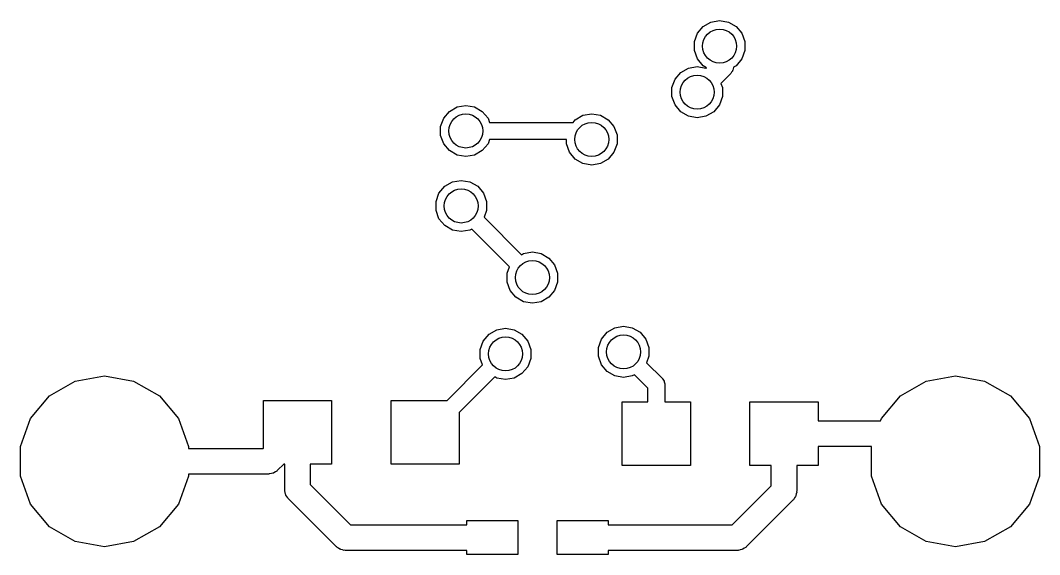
# Model space of a CAD drawing. Extents: x 85.4 to 167.1, y -165.3 to -88.8.
# Drawn here: x 144.76 to 156.74, y -147.5 to -141.22 of the extents above; entities that cross this region are included whole.
import ezdxf

# ---------------------------------------------------------------- set-up
doc = ezdxf.new("R2010")
doc.units = 0
doc.header["$MEASUREMENT"] = 0
doc.layers.add('BLACK', color=7, linetype='CONTINUOUS')

msp = doc.modelspace()

# ---------------------------------------------------------------- linework, layer by layer
at = {"layer": 'Black'}
for p, q in [((152.718, -141.375), (152.785, -141.295)), ((152.785, -141.295), (152.876, -141.243)), ((152.876, -141.243), (152.979, -141.224)), ((152.979, -141.224), (153.082, -141.243)), ((153.082, -141.243), (153.173, -141.295)), ((153.173, -141.295), (153.24, -141.375)), ((152.682, -141.473), (152.718, -141.375)), ((153.24, -141.375), (153.276, -141.473)), ((152.682, -141.578), (152.682, -141.473)), ((153.276, -141.473), (153.276, -141.578)), ((152.718, -141.676), (152.682, -141.578)), ((152.785, -141.756), (152.718, -141.676)), ((153.24, -141.676), (153.173, -141.756)), ((153.276, -141.578), (153.24, -141.676)), ((152.522, -141.836), (152.612, -141.784)), ((152.612, -141.784), (152.715, -141.766)), ((152.715, -141.766), (152.818, -141.784)), ((152.826, -141.78), (152.785, -141.756)), ((152.818, -141.784), (152.82, -141.785)), ((152.82, -141.785), (152.826, -141.78)), ((153.136, -141.793), (153.133, -141.809)), ((153.14, -141.778), (153.136, -141.793)), ((153.173, -141.756), (153.14, -141.775)), ((153.14, -141.775), (153.14, -141.778)), ((152.419, -142.014), (152.455, -141.916)), ((152.455, -141.916), (152.522, -141.836)), ((153.104, -141.855), (152.994, -141.965)), ((153.107, -141.851), (153.104, -141.855)), ((153.111, -141.847), (153.107, -141.851)), ((153.119, -141.833), (153.111, -141.847)), ((153.129, -141.819), (153.119, -141.833)), ((153.13, -141.814), (153.129, -141.819)), ((153.133, -141.809), (153.13, -141.814)), ((152.419, -142.119), (152.419, -142.014)), ((152.994, -141.965), (153.012, -142.014)), ((153.012, -142.014), (153.012, -142.119)), ((152.455, -142.217), (152.419, -142.119)), ((153.012, -142.119), (152.976, -142.217)), ((149.803, -142.293), (149.893, -142.24)), ((149.893, -142.24), (149.996, -142.222)), ((149.996, -142.222), (150.099, -142.24)), ((150.099, -142.24), (150.19, -142.293)), ((152.522, -142.297), (152.455, -142.217)), ((152.976, -142.217), (152.909, -142.297)), ((149.7, -142.471), (149.736, -142.373)), ((149.736, -142.373), (149.803, -142.293)), ((150.19, -142.293), (150.257, -142.373)), ((150.257, -142.373), (150.276, -142.423)), ((151.256, -142.423), (151.283, -142.391)), ((151.283, -142.391), (151.373, -142.339)), ((151.373, -142.339), (151.476, -142.321)), ((151.476, -142.321), (151.579, -142.339)), ((151.579, -142.339), (151.67, -142.391)), ((151.67, -142.391), (151.737, -142.472)), ((152.612, -142.35), (152.522, -142.297)), ((152.715, -142.368), (152.612, -142.35)), ((152.818, -142.35), (152.715, -142.368)), ((152.909, -142.297), (152.818, -142.35)), ((149.7, -142.576), (149.7, -142.471)), ((150.276, -142.423), (151.256, -142.423)), ((151.737, -142.472), (151.773, -142.57)), ((149.736, -142.674), (149.7, -142.576)), ((150.276, -142.623), (150.257, -142.674)), ((151.18, -142.623), (150.276, -142.623)), ((151.18, -142.674), (151.18, -142.623)), ((151.773, -142.57), (151.773, -142.674)), ((149.803, -142.754), (149.736, -142.674)), ((149.893, -142.806), (149.803, -142.754)), ((150.19, -142.754), (150.099, -142.806)), ((150.257, -142.674), (150.19, -142.754)), ((151.216, -142.773), (151.18, -142.674)), ((151.773, -142.674), (151.737, -142.773)), ((149.996, -142.824), (149.893, -142.806)), ((150.099, -142.806), (149.996, -142.824)), ((151.283, -142.853), (151.216, -142.773)), ((151.373, -142.905), (151.283, -142.853)), ((151.67, -142.853), (151.579, -142.905)), ((151.737, -142.773), (151.67, -142.853)), ((151.476, -142.923), (151.373, -142.905)), ((151.579, -142.905), (151.476, -142.923)), ((149.749, -143.173), (149.839, -143.121)), ((149.839, -143.121), (149.942, -143.103)), ((149.942, -143.103), (150.045, -143.121)), ((150.045, -143.121), (150.136, -143.173)), ((149.681, -143.253), (149.749, -143.173)), ((150.136, -143.173), (150.203, -143.253)), ((149.646, -143.352), (149.681, -143.253)), ((149.646, -143.456), (149.646, -143.352)), ((150.203, -143.253), (150.239, -143.352)), ((150.239, -143.352), (150.239, -143.456)), ((149.681, -143.555), (149.646, -143.456)), ((150.239, -143.456), (150.21, -143.535)), ((149.749, -143.635), (149.681, -143.555)), ((150.21, -143.535), (150.651, -143.976)), ((149.839, -143.687), (149.749, -143.635)), ((149.942, -143.705), (149.839, -143.687)), ((150.045, -143.687), (149.942, -143.705)), ((150.067, -143.675), (150.045, -143.687)), ((150.51, -144.118), (150.067, -143.675)), ((150.651, -143.976), (150.676, -143.962)), ((150.676, -143.962), (150.779, -143.944)), ((150.779, -143.944), (150.882, -143.962)), ((150.882, -143.962), (150.972, -144.015)), ((150.972, -144.015), (151.04, -144.095)), ((150.482, -144.193), (150.51, -144.118)), ((150.482, -144.298), (150.482, -144.193)), ((151.04, -144.095), (151.075, -144.193)), ((151.075, -144.193), (151.075, -144.298)), ((150.518, -144.396), (150.482, -144.298)), ((151.075, -144.298), (151.04, -144.396)), ((150.585, -144.476), (150.518, -144.396)), ((151.04, -144.396), (150.972, -144.476)), ((150.676, -144.528), (150.585, -144.476)), ((150.779, -144.546), (150.676, -144.528)), ((150.882, -144.528), (150.779, -144.546)), ((150.972, -144.476), (150.882, -144.528)), ((150.202, -144.991), (150.269, -144.911)), ((150.269, -144.911), (150.36, -144.859)), ((150.36, -144.859), (150.463, -144.841)), ((150.463, -144.841), (150.566, -144.859)), ((150.566, -144.859), (150.656, -144.911)), ((150.656, -144.911), (150.724, -144.991)), ((151.589, -144.967), (151.657, -144.887)), ((151.657, -144.887), (151.747, -144.835)), ((151.747, -144.835), (151.85, -144.817)), ((151.85, -144.817), (151.953, -144.835)), ((151.953, -144.835), (152.044, -144.887)), ((152.044, -144.887), (152.111, -144.967)), ((150.166, -145.09), (150.202, -144.991)), ((150.724, -144.991), (150.759, -145.09)), ((151.554, -145.065), (151.589, -144.967)), ((152.111, -144.967), (152.147, -145.065)), ((150.166, -145.194), (150.166, -145.09)), ((150.759, -145.09), (150.759, -145.194)), ((151.554, -145.17), (151.554, -145.065)), ((152.147, -145.065), (152.147, -145.17)), ((149.778, -145.688), (150.194, -145.271)), ((150.194, -145.271), (150.166, -145.194)), ((150.759, -145.194), (150.724, -145.292)), ((151.589, -145.268), (151.554, -145.17)), ((151.657, -145.348), (151.589, -145.268)), ((152.147, -145.17), (152.119, -145.245)), ((152.119, -145.245), (152.306, -145.432)), ((145.407, -145.46), (145.75, -145.399)), ((145.75, -145.399), (146.093, -145.46)), ((150.656, -145.373), (150.566, -145.425)), ((150.724, -145.292), (150.656, -145.373)), ((151.747, -145.401), (151.657, -145.348)), ((151.978, -145.387), (151.953, -145.401)), ((152.135, -145.544), (151.978, -145.387)), ((155.407, -145.46), (155.75, -145.399)), ((155.75, -145.399), (156.093, -145.46)), ((145.105, -145.634), (145.407, -145.46)), ((146.093, -145.46), (146.395, -145.634)), ((150.337, -145.411), (149.919, -145.829)), ((150.36, -145.425), (150.337, -145.411)), ((150.463, -145.443), (150.36, -145.425)), ((150.566, -145.425), (150.463, -145.443)), ((151.85, -145.419), (151.747, -145.401)), ((151.953, -145.401), (151.85, -145.419)), ((152.306, -145.432), (152.309, -145.436)), ((152.309, -145.436), (152.312, -145.439)), ((152.312, -145.439), (152.319, -145.45)), ((152.319, -145.45), (152.326, -145.461)), ((152.326, -145.461), (152.327, -145.465)), ((152.327, -145.465), (152.329, -145.469)), ((152.329, -145.469), (152.332, -145.482)), ((152.332, -145.482), (152.335, -145.494)), ((152.335, -145.494), (152.335, -145.499)), ((152.335, -145.499), (152.335, -145.503)), ((152.335, -145.503), (152.335, -145.703)), ((155.105, -145.634), (155.407, -145.46)), ((156.093, -145.46), (156.395, -145.634)), ((144.881, -145.901), (145.105, -145.634)), ((146.395, -145.634), (146.62, -145.901)), ((152.135, -145.703), (152.135, -145.544)), ((154.881, -145.901), (155.105, -145.634)), ((156.395, -145.634), (156.62, -145.901)), ((147.619, -146.25), (147.619, -145.688)), ((147.619, -145.688), (148.419, -145.688)), ((148.419, -145.688), (148.419, -146.438)), ((149.119, -146.438), (149.119, -145.688)), ((149.119, -145.688), (149.778, -145.688)), ((151.835, -146.453), (151.835, -145.703)), ((151.835, -145.703), (152.135, -145.703)), ((152.335, -145.703), (152.635, -145.703)), ((152.635, -145.703), (152.635, -146.453)), ((153.335, -146.453), (153.335, -145.703)), ((153.335, -145.703), (154.135, -145.703)), ((154.135, -145.703), (154.135, -145.928)), ((149.919, -145.829), (149.919, -146.438)), ((144.762, -146.229), (144.881, -145.901)), ((146.62, -145.901), (146.739, -146.229)), ((154.135, -145.928), (154.871, -145.928)), ((154.871, -145.928), (154.881, -145.901)), ((156.62, -145.901), (156.739, -146.229)), ((144.762, -146.577), (144.762, -146.229)), ((146.739, -146.229), (146.739, -146.253)), ((154.762, -146.228), (154.135, -146.228)), ((154.135, -146.228), (154.135, -146.453)), ((154.762, -146.229), (154.762, -146.228)), ((154.762, -146.577), (154.762, -146.229)), ((156.739, -146.229), (156.739, -146.577)), ((146.739, -146.253), (147.616, -146.253)), ((147.616, -146.253), (147.619, -146.25)), ((147.856, -146.438), (147.785, -146.509)), ((147.869, -146.438), (147.856, -146.438)), ((147.869, -146.738), (147.869, -146.438)), ((148.419, -146.438), (148.169, -146.438)), ((148.169, -146.438), (148.169, -146.675)), ((149.919, -146.438), (149.119, -146.438)), ((152.635, -146.453), (151.835, -146.453)), ((153.585, -146.453), (153.335, -146.453)), ((153.585, -146.691), (153.585, -146.453)), ((154.135, -146.453), (153.885, -146.453)), ((153.885, -146.453), (153.885, -146.753)), ((144.881, -146.905), (144.762, -146.577)), ((146.739, -146.577), (146.62, -146.905)), ((147.679, -146.553), (146.739, -146.553)), ((146.739, -146.553), (146.739, -146.577)), ((147.685, -146.552), (147.679, -146.553)), ((147.692, -146.552), (147.685, -146.552)), ((147.711, -146.547), (147.692, -146.552)), ((147.73, -146.544), (147.711, -146.547)), ((147.736, -146.541), (147.73, -146.544)), ((147.742, -146.539), (147.736, -146.541)), ((147.758, -146.528), (147.742, -146.539)), ((147.775, -146.518), (147.758, -146.528)), ((147.779, -146.513), (147.775, -146.518)), ((147.785, -146.509), (147.779, -146.513)), ((154.881, -146.905), (154.762, -146.577)), ((156.739, -146.577), (156.62, -146.905)), ((148.169, -146.675), (148.643, -147.149)), ((153.127, -147.149), (153.585, -146.691)), ((147.87, -146.744), (147.869, -146.738)), ((147.87, -146.751), (147.87, -146.744)), ((147.875, -146.77), (147.87, -146.751)), ((147.878, -146.789), (147.875, -146.77)), ((147.881, -146.795), (147.878, -146.789)), ((147.883, -146.801), (147.881, -146.795)), ((147.894, -146.817), (147.883, -146.801)), ((147.904, -146.834), (147.894, -146.817)), ((147.909, -146.838), (147.904, -146.834)), ((147.913, -146.844), (147.909, -146.838)), ((153.86, -146.832), (153.85, -146.849)), ((153.871, -146.816), (153.86, -146.832)), ((153.873, -146.81), (153.871, -146.816)), ((153.876, -146.804), (153.873, -146.81)), ((153.88, -146.785), (153.876, -146.804)), ((153.885, -146.766), (153.88, -146.785)), ((153.885, -146.753), (153.884, -146.759)), ((153.884, -146.759), (153.885, -146.766)), ((145.105, -147.172), (144.881, -146.905)), ((146.62, -146.905), (146.395, -147.172)), ((148.474, -147.405), (147.913, -146.844)), ((153.841, -146.859), (153.295, -147.405)), ((153.845, -146.854), (153.841, -146.859)), ((153.85, -146.849), (153.845, -146.854)), ((155.105, -147.172), (154.881, -146.905)), ((156.62, -146.905), (156.395, -147.172)), ((145.407, -147.346), (145.105, -147.172)), ((146.395, -147.172), (146.093, -147.346)), ((148.643, -147.149), (150.008, -147.149)), ((150.008, -147.149), (150.008, -147.099)), ((150.008, -147.099), (150.608, -147.099)), ((150.608, -147.099), (150.608, -147.499)), ((151.07, -147.499), (151.07, -147.099)), ((151.07, -147.099), (151.67, -147.099)), ((151.67, -147.099), (151.67, -147.149)), ((151.67, -147.149), (153.127, -147.149)), ((155.407, -147.346), (155.105, -147.172)), ((156.395, -147.172), (156.093, -147.346)), ((145.75, -147.407), (145.407, -147.346)), ((146.093, -147.346), (145.75, -147.407)), ((148.48, -147.409), (148.474, -147.405)), ((148.484, -147.414), (148.48, -147.409)), ((148.501, -147.424), (148.484, -147.414)), ((148.517, -147.435), (148.501, -147.424)), ((148.524, -147.437), (148.517, -147.435)), ((153.252, -147.435), (153.246, -147.437)), ((153.268, -147.424), (153.252, -147.435)), ((153.285, -147.414), (153.268, -147.424)), ((153.29, -147.409), (153.285, -147.414)), ((153.295, -147.405), (153.29, -147.409)), ((155.75, -147.407), (155.407, -147.346)), ((156.093, -147.346), (155.75, -147.407)), ((148.529, -147.44), (148.524, -147.437)), ((148.549, -147.444), (148.529, -147.44)), ((148.567, -147.449), (148.549, -147.444)), ((148.574, -147.448), (148.567, -147.449)), ((148.581, -147.449), (148.574, -147.448)), ((150.008, -147.449), (148.581, -147.449)), ((150.008, -147.499), (150.008, -147.449)), ((150.608, -147.499), (150.008, -147.499)), ((151.67, -147.499), (151.07, -147.499)), ((153.189, -147.449), (151.67, -147.449)), ((151.67, -147.449), (151.67, -147.499)), ((153.196, -147.448), (153.189, -147.449)), ((153.202, -147.449), (153.196, -147.448)), ((153.221, -147.444), (153.202, -147.449)), ((153.24, -147.44), (153.221, -147.444)), ((153.246, -147.437), (153.24, -147.44))]:
    msp.add_line(p, q, dxfattribs=at)
for centre in [(152.979, -141.526), (152.715, -142.067), (149.996, -142.523), (151.476, -142.622), (149.942, -143.404), (150.779, -144.245), (151.85, -145.118), (150.463, -145.142)]:
    msp.add_circle(centre, 0.2, dxfattribs=at)

doc.saveas('drawing.dxf')
